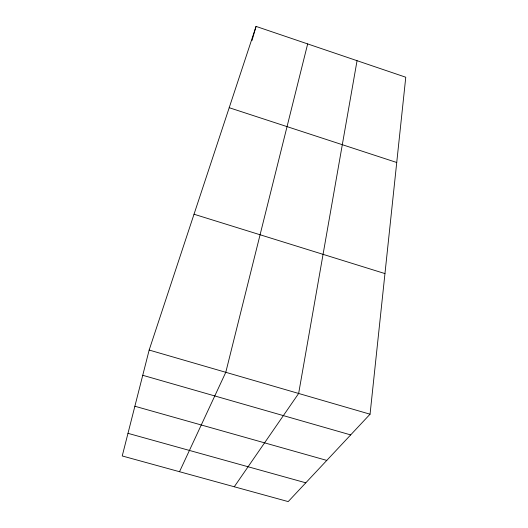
<?xml version="1.0" encoding="UTF-8"?>
<svg xmlns="http://www.w3.org/2000/svg" width="528" height="528" viewBox="0 0 528 528"><rect width="100%" height="100%" fill="white"/><g stroke="black" fill="none" stroke-linecap="round" stroke-linejoin="round"><path stroke-width="0.79" d="M370.055 414.203L405.768 77.227L256.06 26.4L149.16 350.051L122.232 455.961L288.202 501.6L370.055 414.203L149.16 350.051M357.053 60.687L298.643 393.466L234.267 486.77M307.666 43.923L225.786 372.306L179.513 471.715M252.008 40.491L256.06 26.4M127.987 433.336L305.798 482.816M134.878 406.243L326.786 460.403M142.745 375.289L350.665 434.907M194.02 214.229L384.958 273.583M229.205 107.705L396.733 162.492"/></g></svg>
